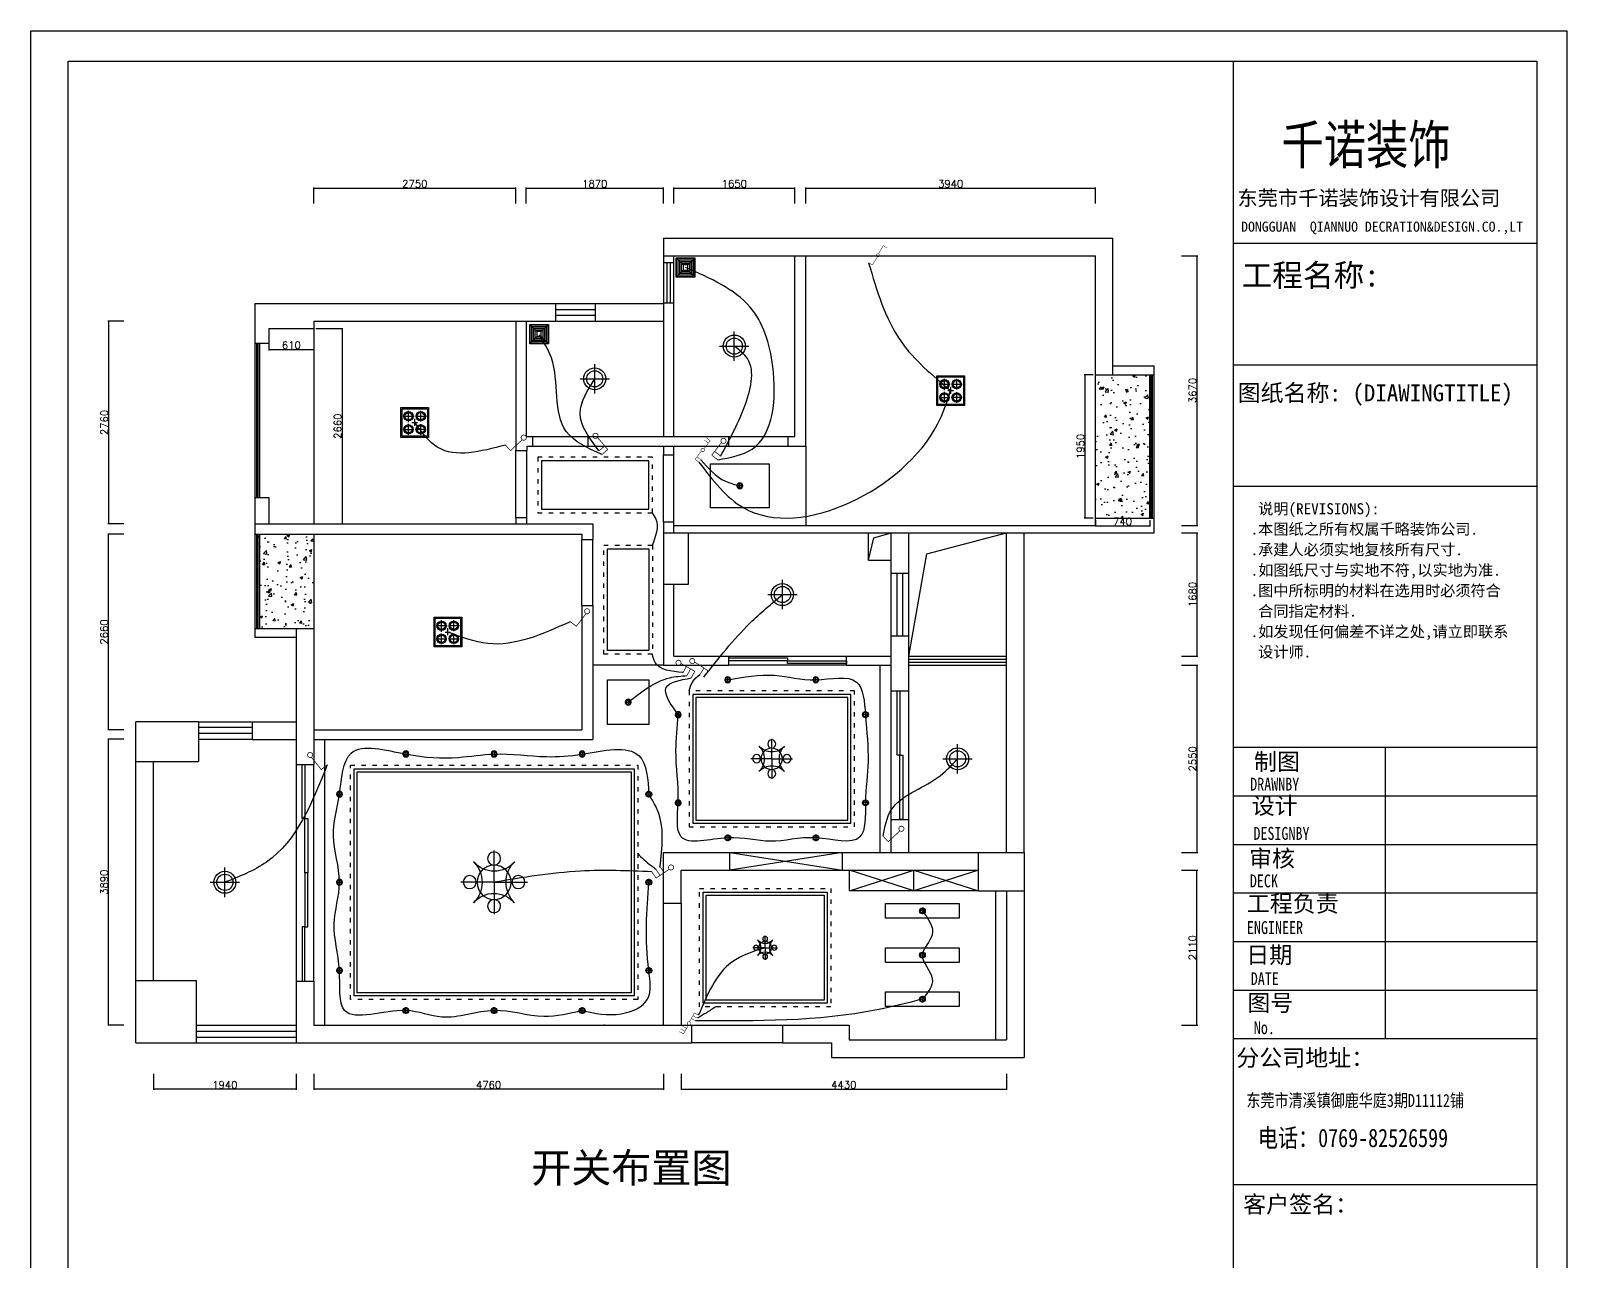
# Model space of a CAD drawing. Header units: millimetres. Extents: x 1149180 to 1411665549, y -85375798 to -28940.
# Drawn here: x 1149181 to 1170098, y -115055 to -98327 of the extents above; entities that cross this region are included whole.
import ezdxf

# ---------------------------------------------------------------- set-up
doc = ezdxf.new("R2010")
doc.units = ezdxf.units.MM
doc.header["$PDMODE"] = 35
doc.linetypes.add('ACAD_ISO03W100', pattern=[30, 12, -18])
for name, color, linetype in [('8', 8, 'Continuous'), ('GSHTK', 7, 'Continuous'), ('TEXT', 3, 'Continuous'), ('图框', 7, 'Continuous'), ('柜子', 3, 'Continuous')]:
    doc.layers.add(name, color=color, linetype=linetype)
doc.styles.get("Standard").update_dxf_attribs({"font": 'txt', "bigfont": 'gbcbig.shx'})
doc.styles.add('仿宋', font='SimSun.ttf')
doc.styles.add('宋体字', font='NSimSun.ttf', dxfattribs={"width": 0.8, "height": 120})
doc.dimstyles.new('ISO-25', dxfattribs={"dimtxt": 100, "dimasz": 2.5, "dimexe": 10, "dimexo": 30, "dimgap": 10, "dimtad": 1, "dimdec": 0, "dimtxsty": 'Standard', "dimblk": 'ARCHTICK', "dimcen": 2.5, "dimclrd": 8, "dimclre": 8, "dimclrt": 3, "dimadec": 0, "dimazin": 0, "dimtfac": 1, "dimtdec": 0, "dimtmove": 0, "dimatfit": 3, "dimldrblk": 'DOT', "dimfxl": 1.25, "dimarcsym": 0})
pattern_1 = [(50, (646631.44, -147059.26), (364.36934, -31.87817), [38.1, -419.1]), (355, (646631.44, -147059.26), (-70.48565, 382.11329), [30.48, -335.28]), (100.451, (646661.8, -147061.92), (293.885, 350.23338), [32.38, -356.18]), (46.1842, (646631.44, -146957.66), (542.1581, -84.08466), [57.15, -628.65]), (96.6356, (646676.6, -146964.67), (474.80847, 494.8511), [48.57, -534.27]), (351.184, (646631.44, -146957.66), (474.8092, 494.85024), [45.72, -502.92]), (21, (646682.24, -146983.06), (303.22976, -204.53104), [38.1, -419.1]), (326, (646682.24, -146983.06), (123.60406, 368.37593), [30.48, -335.28]), (71.4514, (646707.5, -147000.1), (426.83298, 163.84572), [32.38, -356.18]), (37.5, (646631.44, -147059.26), (6.177207, 169.110078), [0, -331.216, 0, -340.36, 0, -336.55]), (7.5, (646631.44, -147059.26), (133.639325, 200.36115), [0, -194.056, 0, -323.596, 0, -128.27]), (327.5, (646518.16, -147059.26), (271.18119, -11.457488), [0, -127, 0, -396.24, 0, -525.78]), (317.5, (646467.36, -147059.26), (296.25836, 50.85298), [0, -165.1, 0, -263.144, 0, -373.38])]

# ---------------------------------------------------------------- blocks, each defined once
blk = doc.blocks.new('_ArchTick')
at = {"color": 0, "linetype": 'ByBlock', "const_width": 0.15}
blk.add_lwpolyline([(-0.5, -0.5), (0.5, 0.5)], dxfattribs=at)
blk = doc.blocks.new('*D508')
at = {"color": 8, "lineweight": -2}
for p, q in [((1153034, -112518), (1153034, -112738)), ((1157794, -112518), (1157794, -112738)), ((1157794, -112728), (1153034, -112728))]:
    blk.add_line(p, q, dxfattribs=at)
at = {"layer": 'Defpoints', "color": 0}
for p in [(1153034, -112488), (1157794, -112488), (1153034, -112728)]:
    blk.add_point(p, dxfattribs=at)
at = {"color": 8, "lineweight": -2, "xscale": 2.5, "yscale": 2.5, "zscale": 2.5, "rotation": 180}
blk.add_blockref('_ArchTick', (1153034, -112728), dxfattribs=at)
at = {"color": 8, "lineweight": -2, "xscale": 2.5, "yscale": 2.5, "zscale": 2.5}
blk.add_blockref('_ArchTick', (1157794, -112728), dxfattribs=at)
at = {"color": 3, "insert": (1155414, -112668), "char_height": 100, "attachment_point": 5}
blk.add_mtext('4760', dxfattribs=at)
blk = doc.blocks.new('_Dot')
at = {"color": 0, "linetype": 'ByBlock', "lineweight": -2}
blk.add_line((-0.5, 0), (-1, 0), dxfattribs=at)
at = {"color": 0, "linetype": 'ByBlock', "const_width": 0.5}
blk.add_lwpolyline([(-0.25, 0, 1), (0.25, 0, 1)], format="xyb", close=True, dxfattribs=at)
blk = doc.blocks.new('*D509')
at = {"color": 8, "lineweight": -2}
for p, q in [((1158034, -112518), (1158034, -112738)), ((1162464, -112518), (1162464, -112738)), ((1158034, -112728), (1162464, -112728))]:
    blk.add_line(p, q, dxfattribs=at)
at = {"layer": 'Defpoints', "color": 0}
for p in [(1158034, -112488), (1162464, -112488), (1162464, -112728)]:
    blk.add_point(p, dxfattribs=at)
at = {"color": 8, "lineweight": -2, "xscale": 2.5, "yscale": 2.5, "zscale": 2.5, "rotation": 180}
blk.add_blockref('_ArchTick', (1158034, -112728), dxfattribs=at)
at = {"color": 8, "lineweight": -2, "xscale": 2.5, "yscale": 2.5, "zscale": 2.5}
blk.add_blockref('_ArchTick', (1162464, -112728), dxfattribs=at)
at = {"color": 3, "insert": (1160249, -112668), "char_height": 100, "attachment_point": 5}
blk.add_mtext('4430', dxfattribs=at)
blk = doc.blocks.new('*D510')
at = {"color": 8, "lineweight": -2}
for p, q in [((1150854, -112518), (1150854, -112738)), ((1152794, -112518), (1152794, -112738)), ((1152794, -112728), (1150854, -112728))]:
    blk.add_line(p, q, dxfattribs=at)
at = {"layer": 'Defpoints', "color": 0}
for p in [(1150854, -112488), (1152794, -112488), (1150854, -112728)]:
    blk.add_point(p, dxfattribs=at)
at = {"color": 8, "lineweight": -2, "xscale": 2.5, "yscale": 2.5, "zscale": 2.5, "rotation": 180}
blk.add_blockref('_ArchTick', (1150854, -112728), dxfattribs=at)
at = {"color": 8, "lineweight": -2, "xscale": 2.5, "yscale": 2.5, "zscale": 2.5}
blk.add_blockref('_ArchTick', (1152794, -112728), dxfattribs=at)
at = {"color": 3, "insert": (1151824, -112668), "char_height": 100, "attachment_point": 5}
blk.add_mtext('1940', dxfattribs=at)
blk = doc.blocks.new('*D511')
at = {"color": 8, "lineweight": -2}
for p, q in [((1150450, -107967), (1150230, -107967)), ((1150240, -111857), (1150240, -107967)), ((1150450, -111857), (1150230, -111857))]:
    blk.add_line(p, q, dxfattribs=at)
at = {"layer": 'Defpoints', "color": 0}
for p in [(1150240, -107967), (1150480, -107967), (1150480, -111857)]:
    blk.add_point(p, dxfattribs=at)
at = {"color": 8, "lineweight": -2, "xscale": 2.5, "yscale": 2.5, "zscale": 2.5}
for p, rotation in [((1150240, -107967), 90), ((1150240, -111857), 270)]:
    blk.add_blockref('_ArchTick', p, dxfattribs=dict(at, rotation=rotation))
at = {"color": 3, "insert": (1150180, -109912), "char_height": 100, "attachment_point": 5, "rotation": 90}
blk.add_mtext('3890', dxfattribs=at)
blk = doc.blocks.new('*D512')
at = {"color": 8, "lineweight": -2}
for p, q in [((1150450, -105177), (1150230, -105177)), ((1150240, -107837), (1150240, -105177)), ((1150450, -107837), (1150230, -107837))]:
    blk.add_line(p, q, dxfattribs=at)
at = {"layer": 'Defpoints', "color": 0}
for p in [(1150240, -105177), (1150480, -105177), (1150480, -107837)]:
    blk.add_point(p, dxfattribs=at)
at = {"color": 8, "lineweight": -2, "xscale": 2.5, "yscale": 2.5, "zscale": 2.5}
for p, rotation in [((1150240, -105177), 90), ((1150240, -107837), 270)]:
    blk.add_blockref('_ArchTick', p, dxfattribs=dict(at, rotation=rotation))
at = {"color": 3, "insert": (1150180, -106507), "char_height": 100, "attachment_point": 5, "rotation": 90}
blk.add_mtext('2660', dxfattribs=at)
blk = doc.blocks.new('*D513')
at = {"color": 8, "lineweight": -2}
for p, q in [((1150450, -102277), (1150232, -102277)), ((1150242, -105037), (1150242, -102277)), ((1150450, -105037), (1150232, -105037))]:
    blk.add_line(p, q, dxfattribs=at)
at = {"layer": 'Defpoints', "color": 0}
for p in [(1150242, -102277), (1150480, -102277), (1150480, -105037)]:
    blk.add_point(p, dxfattribs=at)
at = {"color": 8, "lineweight": -2, "xscale": 2.5, "yscale": 2.5, "zscale": 2.5}
for p, rotation in [((1150242, -102277), 90), ((1150242, -105037), 270)]:
    blk.add_blockref('_ArchTick', p, dxfattribs=dict(at, rotation=rotation))
at = {"color": 3, "insert": (1150182, -103657), "char_height": 100, "attachment_point": 5, "rotation": 90}
blk.add_mtext('2760', dxfattribs=at)
blk = doc.blocks.new('*D514')
at = {"color": 8, "lineweight": -2}
for p, q in [((1153034, -100679), (1153034, -100459)), ((1153034, -100469), (1155784, -100469)), ((1155784, -100679), (1155784, -100459))]:
    blk.add_line(p, q, dxfattribs=at)
at = {"layer": 'Defpoints', "color": 0}
for p in [(1155784, -100469), (1153034, -100709), (1155784, -100709)]:
    blk.add_point(p, dxfattribs=at)
at = {"color": 8, "lineweight": -2, "xscale": 2.5, "yscale": 2.5, "zscale": 2.5, "rotation": 180}
blk.add_blockref('_ArchTick', (1153034, -100469), dxfattribs=at)
at = {"color": 8, "lineweight": -2, "xscale": 2.5, "yscale": 2.5, "zscale": 2.5}
blk.add_blockref('_ArchTick', (1155784, -100469), dxfattribs=at)
at = {"color": 3, "insert": (1154409, -100409), "char_height": 100, "attachment_point": 5}
blk.add_mtext('2750', dxfattribs=at)
blk = doc.blocks.new('*D515')
at = {"color": 8, "lineweight": -2}
for p, q in [((1155924, -100679), (1155924, -100459)), ((1155924, -100469), (1157794, -100469)), ((1157794, -100679), (1157794, -100459))]:
    blk.add_line(p, q, dxfattribs=at)
at = {"layer": 'Defpoints', "color": 0}
for p in [(1157794, -100469), (1155924, -100709), (1157794, -100709)]:
    blk.add_point(p, dxfattribs=at)
at = {"color": 8, "lineweight": -2, "xscale": 2.5, "yscale": 2.5, "zscale": 2.5, "rotation": 180}
blk.add_blockref('_ArchTick', (1155924, -100469), dxfattribs=at)
at = {"color": 8, "lineweight": -2, "xscale": 2.5, "yscale": 2.5, "zscale": 2.5}
blk.add_blockref('_ArchTick', (1157794, -100469), dxfattribs=at)
at = {"color": 3, "insert": (1156859, -100409), "char_height": 100, "attachment_point": 5}
blk.add_mtext('1870', dxfattribs=at)
blk = doc.blocks.new('*D516')
at = {"color": 8, "lineweight": -2}
for p, q in [((1157934, -100679), (1157934, -100459)), ((1157934, -100469), (1159584, -100469)), ((1159584, -100679), (1159584, -100459))]:
    blk.add_line(p, q, dxfattribs=at)
at = {"layer": 'Defpoints', "color": 0}
for p in [(1159584, -100469), (1157934, -100709), (1159584, -100709)]:
    blk.add_point(p, dxfattribs=at)
at = {"color": 8, "lineweight": -2, "xscale": 2.5, "yscale": 2.5, "zscale": 2.5, "rotation": 180}
blk.add_blockref('_ArchTick', (1157934, -100469), dxfattribs=at)
at = {"color": 8, "lineweight": -2, "xscale": 2.5, "yscale": 2.5, "zscale": 2.5}
blk.add_blockref('_ArchTick', (1159584, -100469), dxfattribs=at)
at = {"color": 3, "insert": (1158759, -100409), "char_height": 100, "attachment_point": 5}
blk.add_mtext('1650', dxfattribs=at)
blk = doc.blocks.new('*D517')
at = {"color": 8, "lineweight": -2}
for p, q in [((1159734, -100679), (1159734, -100459)), ((1159734, -100469), (1163674, -100469)), ((1163674, -100679), (1163674, -100459))]:
    blk.add_line(p, q, dxfattribs=at)
at = {"layer": 'Defpoints', "color": 0}
for p in [(1163674, -100469), (1159734, -100709), (1163674, -100709)]:
    blk.add_point(p, dxfattribs=at)
at = {"color": 8, "lineweight": -2, "xscale": 2.5, "yscale": 2.5, "zscale": 2.5, "rotation": 180}
blk.add_blockref('_ArchTick', (1159734, -100469), dxfattribs=at)
at = {"color": 8, "lineweight": -2, "xscale": 2.5, "yscale": 2.5, "zscale": 2.5}
blk.add_blockref('_ArchTick', (1163674, -100469), dxfattribs=at)
at = {"color": 3, "insert": (1161704, -100409), "char_height": 100, "attachment_point": 5}
blk.add_mtext('3940', dxfattribs=at)
blk = doc.blocks.new('*D518')
at = {"color": 8, "lineweight": -2}
for p, q in [((1164847, -101387), (1165067, -101387)), ((1165057, -101387), (1165057, -105057)), ((1164847, -105057), (1165067, -105057))]:
    blk.add_line(p, q, dxfattribs=at)
at = {"layer": 'Defpoints', "color": 0}
for p in [(1164817, -101387), (1164817, -105057), (1165057, -105057)]:
    blk.add_point(p, dxfattribs=at)
at = {"color": 8, "lineweight": -2, "xscale": 2.5, "yscale": 2.5, "zscale": 2.5}
for p, rotation in [((1165057, -101387), 90), ((1165057, -105057), 270)]:
    blk.add_blockref('_ArchTick', p, dxfattribs=dict(at, rotation=rotation))
at = {"color": 3, "insert": (1164997, -103222), "char_height": 100, "attachment_point": 5, "rotation": 90}
blk.add_mtext('3670', dxfattribs=at)
blk = doc.blocks.new('*D519')
at = {"color": 8, "lineweight": -2}
for p, q in [((1164847, -105157), (1165067, -105157)), ((1165057, -105157), (1165057, -106837)), ((1164847, -106837), (1165067, -106837))]:
    blk.add_line(p, q, dxfattribs=at)
at = {"layer": 'Defpoints', "color": 0}
for p in [(1164817, -105157), (1164817, -106837), (1165057, -106837)]:
    blk.add_point(p, dxfattribs=at)
at = {"color": 8, "lineweight": -2, "xscale": 2.5, "yscale": 2.5, "zscale": 2.5}
for p, rotation in [((1165057, -105157), 90), ((1165057, -106837), 270)]:
    blk.add_blockref('_ArchTick', p, dxfattribs=dict(at, rotation=rotation))
at = {"color": 3, "insert": (1164997, -105997), "char_height": 100, "attachment_point": 5, "rotation": 90}
blk.add_mtext('1680', dxfattribs=at)
blk = doc.blocks.new('*D520')
at = {"color": 8, "lineweight": -2}
for p, q in [((1164847, -106957), (1165067, -106957)), ((1165057, -106957), (1165057, -109507)), ((1164847, -109507), (1165067, -109507))]:
    blk.add_line(p, q, dxfattribs=at)
at = {"layer": 'Defpoints', "color": 0}
for p in [(1164817, -106957), (1164817, -109507), (1165057, -109507)]:
    blk.add_point(p, dxfattribs=at)
at = {"color": 8, "lineweight": -2, "xscale": 2.5, "yscale": 2.5, "zscale": 2.5}
for p, rotation in [((1165057, -106957), 90), ((1165057, -109507), 270)]:
    blk.add_blockref('_ArchTick', p, dxfattribs=dict(at, rotation=rotation))
at = {"color": 3, "insert": (1164997, -108232), "char_height": 100, "attachment_point": 5, "rotation": 90}
blk.add_mtext('2550', dxfattribs=at)
blk = doc.blocks.new('*D521')
at = {"color": 8, "lineweight": -2}
for p, q in [((1164847, -109747), (1165067, -109747)), ((1165057, -111857), (1165057, -109747)), ((1164847, -111857), (1165067, -111857))]:
    blk.add_line(p, q, dxfattribs=at)
at = {"layer": 'Defpoints', "color": 0}
for p in [(1164817, -109747), (1165057, -109747), (1164817, -111857)]:
    blk.add_point(p, dxfattribs=at)
at = {"color": 8, "lineweight": -2, "xscale": 2.5, "yscale": 2.5, "zscale": 2.5}
for p, rotation in [((1165057, -109747), 90), ((1165057, -111857), 270)]:
    blk.add_blockref('_ArchTick', p, dxfattribs=dict(at, rotation=rotation))
at = {"color": 3, "insert": (1164997, -110802), "char_height": 100, "attachment_point": 5, "rotation": 90}
blk.add_mtext('2110', dxfattribs=at)
blk = doc.blocks.new('A$C66CA04A6')
at = {"color": 2}
for q in [(283, 542), (0, 271), (283, 0), (566, 271)]:
    blk.add_line((283, 271), q, dxfattribs=at)
for centre, radius in [((283, 473), 55.3), ((283, 271), 145), ((76, 273), 55.3), ((490, 273), 55.3), ((283, 69), 55.3)]:
    blk.add_circle(centre, radius, dxfattribs=at)
for centre, radius, start, end in [((282, 596), 231, 220.8918, 319.1157), ((-64, 272), 245, 314.7319, 45.0166), ((630, 271), 245, 134.8576, 225.1424), ((284, -54), 231, 41.1094, 139.3333)]:
    blk.add_arc(centre, radius, start, end, dxfattribs=at)
blk = doc.blocks.new('rgrgrgy')
at = {"color": 1}
for p, q in [((132754, -21808), (132664, -21808)), ((132709, -21763), (132709, -21853))]:
    blk.add_line(p, q, dxfattribs=at)
for radius in [40, 30]:
    blk.add_circle((132709, -21808), radius, dxfattribs=at)
blk = doc.blocks.new('A$C45961982')
at = {"color": 8, "linetype": 'ByBlock'}
for p, q in [((140, 226), (26, 226)), ((83, 283), (83, 172)), ((265, 228), (155, 228)), ((211, 283), (211, 170)), ((136, 88), (24, 88)), ((82, 146), (82, 32)), ((264, 88), (152, 88)), ((212, 153), (212, 33))]:
    blk.add_line(p, q, dxfattribs=at)
at = {"color": 6, "linetype": 'ByBlock'}
for p, q in [((146, 189), (146, 117)), ((175, 156), (116, 156))]:
    blk.add_line(p, q, dxfattribs=at)
at = {"color": 5, "linetype": 'ByBlock'}
blk.add_lwpolyline([(0, 311), (290, 311), (290, 0), (0, 0)], close=True, dxfattribs=at)
at = {"color": 8, "linetype": 'ByBlock'}
blk.add_lwpolyline([(11, 300), (279, 300), (279, 11), (11, 11)], close=True, dxfattribs=at)
at = {"color": 6, "linetype": 'ByBlock'}
for centre in [(83, 227), (211, 227), (83, 90), (211, 90)]:
    blk.add_circle(centre, 48.9, dxfattribs=at)
at = {"color": 8, "linetype": 'ByBlock'}
for centre in [(83, 227), (211, 227), (83, 90), (211, 90)]:
    blk.add_circle(centre, 37.9, dxfattribs=at)
blk = doc.blocks.new('drytdhdhd')
at = {"color": 4}
for p, q in [((-119680, -71723), (-119680, -72123)), ((-119480, -71923), (-119880, -71923))]:
    blk.add_line(p, q, dxfattribs=at)
for radius in [150, 110]:
    blk.add_circle((-119680, -71923), radius, dxfattribs=at)
blk = doc.blocks.new('A$C22545123')
at = {"color": 8, "linetype": 'ByBlock'}
for p, q in [((96, 96), (0, 0)), ((158, 96), (254, 0))]:
    blk.add_line(p, q, dxfattribs=at)
at = {"color": 5, "linetype": 'ByBlock'}
blk.add_lwpolyline([(0, 264), (254, 264), (254, 0), (0, 0)], close=True, dxfattribs=at)
at = {"color": 8, "linetype": 'ByBlock'}
for points in [[(6, 258), (248, 258), (248, 6), (6, 6)], [(28, 235), (225, 235), (225, 28), (28, 28)], [(51, 213), (203, 213), (203, 51), (51, 51)], [(73, 190), (180, 190), (180, 73), (73, 73)]]:
    blk.add_lwpolyline(points, close=True, dxfattribs=at)
at = {"layer": '8'}
for p, q in [((96, 167), (6, 258)), ((51, 213), (203, 213)), ((157, 167), (248, 258))]:
    blk.add_line(p, q, dxfattribs=at)
blk.add_lwpolyline([(96, 96), (157, 96), (157, 167), (96, 167)], close=True, dxfattribs=at)
blk = doc.blocks.new('*D522')
at = {"layer": 'Defpoints', "color": 0}
for p in [(1163674, -103007), (1163532, -104957), (1163674, -104957)]:
    blk.add_point(p, dxfattribs=at)
at = {"layer": 'GSHTK', "color": 8, "lineweight": -2}
for p, q in [((1163644, -103007), (1163522, -103007)), ((1163532, -103007), (1163532, -104957)), ((1163644, -104957), (1163522, -104957))]:
    blk.add_line(p, q, dxfattribs=at)
at = {"layer": 'GSHTK', "color": 8, "lineweight": -2, "xscale": 2.5, "yscale": 2.5, "zscale": 2.5}
for p, rotation in [((1163532, -103007), 90), ((1163532, -104957), 270)]:
    blk.add_blockref('_ArchTick', p, dxfattribs=dict(at, rotation=rotation))
at = {"layer": 'GSHTK', "color": 3, "insert": (1163472, -103982), "char_height": 100, "attachment_point": 5, "rotation": 90}
blk.add_mtext('1950', dxfattribs=at)
blk = doc.blocks.new('*D523')
at = {"layer": 'Defpoints', "color": 0}
for p in [(1163674, -104957), (1164414, -104957), (1164414, -105063)]:
    blk.add_point(p, dxfattribs=at)
at = {"layer": 'GSHTK', "color": 8, "lineweight": -2}
for p, q in [((1163674, -104987), (1163674, -105073)), ((1164414, -104987), (1164414, -105073)), ((1163674, -105063), (1164414, -105063))]:
    blk.add_line(p, q, dxfattribs=at)
at = {"layer": 'GSHTK', "color": 8, "lineweight": -2, "xscale": 2.5, "yscale": 2.5, "zscale": 2.5, "rotation": 180}
blk.add_blockref('_ArchTick', (1163674, -105063), dxfattribs=at)
at = {"layer": 'GSHTK', "color": 8, "lineweight": -2, "xscale": 2.5, "yscale": 2.5, "zscale": 2.5}
blk.add_blockref('_ArchTick', (1164414, -105063), dxfattribs=at)
at = {"layer": 'GSHTK', "color": 3, "insert": (1164044, -105003), "char_height": 100, "attachment_point": 5}
blk.add_mtext('740', dxfattribs=at)
blk = doc.blocks.new('*D524')
at = {"layer": 'Defpoints', "color": 0}
for p in [(1153034, -102377), (1153034, -105037), (1153419, -105037)]:
    blk.add_point(p, dxfattribs=at)
at = {"layer": 'GSHTK', "color": 8, "lineweight": -2}
for p, q in [((1153064, -102377), (1153429, -102377)), ((1153419, -102377), (1153419, -105037)), ((1153064, -105037), (1153429, -105037))]:
    blk.add_line(p, q, dxfattribs=at)
at = {"layer": 'GSHTK', "color": 8, "lineweight": -2, "xscale": 2.5, "yscale": 2.5, "zscale": 2.5}
for p, rotation in [((1153419, -102377), 90), ((1153419, -105037), 270)]:
    blk.add_blockref('_ArchTick', p, dxfattribs=dict(at, rotation=rotation))
at = {"layer": 'GSHTK', "color": 3, "insert": (1153359, -103707), "char_height": 100, "attachment_point": 5, "rotation": 90}
blk.add_mtext('2660', dxfattribs=at)
blk = doc.blocks.new('*D525')
at = {"layer": 'Defpoints', "color": 0}
for p in [(1152424, -102377), (1153034, -102377), (1153034, -102665)]:
    blk.add_point(p, dxfattribs=at)
at = {"layer": 'GSHTK', "color": 8, "lineweight": -2}
for p, q in [((1152424, -102407), (1152424, -102675)), ((1153034, -102407), (1153034, -102675)), ((1152424, -102665), (1153034, -102665))]:
    blk.add_line(p, q, dxfattribs=at)
at = {"layer": 'GSHTK', "color": 8, "lineweight": -2, "xscale": 2.5, "yscale": 2.5, "zscale": 2.5, "rotation": 180}
blk.add_blockref('_ArchTick', (1152424, -102665), dxfattribs=at)
at = {"layer": 'GSHTK', "color": 8, "lineweight": -2, "xscale": 2.5, "yscale": 2.5, "zscale": 2.5}
blk.add_blockref('_ArchTick', (1153034, -102665), dxfattribs=at)
at = {"layer": 'GSHTK', "color": 3, "insert": (1152729, -102605), "char_height": 100, "attachment_point": 5}
blk.add_mtext('610', dxfattribs=at)
blk = doc.blocks.new('46354')
at = {"layer": '柜子', "color": 2, "const_width": 6.4}
for points in [[(167427, -24949), (167495, -24827)], [(167474, -24864), (167532, -24897)], [(167495, -24827), (167552, -24860)], [(167346, -25113), (167288, -25081)], [(167367, -25076), (167309, -25044)], [(167388, -25039), (167330, -25007)], [(167414, -24992), (167346, -25113)], [(167453, -24902), (167511, -24934)]]:
    blk.add_lwpolyline(points, dxfattribs=at)
for points in [[(167398, -24970, 1), (167443, -24970, 1)], [(167443, -24970, 1), (167398, -24970, 1)]]:
    blk.add_lwpolyline(points, format="xyb", close=True, dxfattribs=at)
blk = doc.blocks.new('254')
at = {"layer": '柜子', "color": 2, "const_width": 10}
blk.add_lwpolyline([(167506, -23448, 1), (167576, -23448, 1)], format="xyb", close=True, dxfattribs=at)
for points in [[(167551, -23415), (167657, -23225)], [(167592, -23341), (167683, -23391)], [(167625, -23283), (167715, -23333)], [(167657, -23225), (167747, -23275)]]:
    blk.add_lwpolyline(points, dxfattribs=at)
blk = doc.blocks.new('4545')
at = {"layer": '柜子', "color": 2, "const_width": 10}
for points in [[(167566, -23029), (167672, -22840)], [(167641, -22896), (167731, -22946)], [(167672, -22840), (167762, -22890)]]:
    blk.add_lwpolyline(points, dxfattribs=at)
blk.add_lwpolyline([(167521, -23063, 1), (167591, -23063, 1)], format="xyb", close=True, dxfattribs=at)
blk = doc.blocks.new('231.532')
at = {"layer": '柜子', "color": 2, "const_width": 6.48}
for points in [[(167453, -24540), (167521, -24417)], [(167501, -24454), (167560, -24486)], [(167521, -24417), (167580, -24450)], [(167371, -24707), (167313, -24674)], [(167391, -24670), (167333, -24638)], [(167440, -24584), (167371, -24707)]]:
    blk.add_lwpolyline(points, dxfattribs=at)
for points in [[(167469, -24562, 1), (167423, -24562, 1)], [(167423, -24562, 1), (167469, -24562, 1)]]:
    blk.add_lwpolyline(points, format="xyb", close=True, dxfattribs=at)
blk = doc.blocks.new('125415')
at = {"layer": '柜子', "color": 2, "const_width": 6}
for points in [[(167502, -24114), (167565, -24001)], [(167565, -24001), (167620, -24031)], [(167426, -24269), (167372, -24238)], [(167490, -24155), (167426, -24269)]]:
    blk.add_lwpolyline(points, dxfattribs=at)
for points in [[(167517, -24135, 1), (167475, -24135, 1)], [(167475, -24135, 1), (167517, -24135, 1)]]:
    blk.add_lwpolyline(points, format="xyb", close=True, dxfattribs=at)
blk = doc.blocks.new('151')
at = {"layer": '柜子', "color": 2, "const_width": 10}
for points in [[(167566, -22608), (167672, -22418)], [(167672, -22418), (167762, -22468)]]:
    blk.add_lwpolyline(points, dxfattribs=at)
blk.add_lwpolyline([(167521, -22641, 1), (167591, -22641, 1)], format="xyb", close=True, dxfattribs=at)
blk = doc.blocks.new('324SDASD32')
at = {"color": 8}
blk.add_line((1149692, -28527), (1149692, -12006), dxfattribs=at)
at = {"layer": '图框', "color": 3}
for p, q in [((1149183, -28940), (1149184, -11593)), ((1149184, -11593), (1170099, -11593)), ((1170099, -28940), (1170099, -11593)), ((1149183, -28940), (1170099, -28940))]:
    blk.add_line(p, q, dxfattribs=at)
at = {"layer": '图框', "color": 8}
for p, q in [((1149692, -12006), (1169686, -12006)), ((1165556, -28527), (1165556, -12006)), ((1169686, -12006), (1169686, -28527)), ((1165556, -14484), (1169686, -14484)), ((1165556, -16136), (1169686, -16136)), ((1165556, -17788), (1169686, -17788)), ((1165556, -21340), (1169686, -21340)), ((1167621, -21340), (1167621, -25305)), ((1165556, -22001), (1169686, -22001)), ((1165556, -22662), (1169686, -22662)), ((1165556, -23323), (1169686, -23323)), ((1165556, -23983), (1169686, -23983)), ((1165556, -24644), (1169686, -24644)), ((1165556, -25305), (1169686, -25305)), ((1165556, -27288), (1169686, -27288)), ((1169686, -28527), (1149692, -28527))]:
    blk.add_line(p, q, dxfattribs=at)
at = {"layer": '图框', "color": 1, "style": '宋体字', "width": 0.8}
for s, height, p in [('千诺装饰', 528, (1166208, -13406)), ('DRAWNBY', 175.3, (1165783, -21931)), ('DESIGNBY', 175.3, (1165827, -22601)), ('DECK', 175.3, (1165779, -23247)), ('ENGINEER', 175.3, (1165739, -23882)), ('DATE', 175.3, (1165791, -24577)), ('No.', 175.3, (1165833, -25244)), ('东莞市清溪镇御鹿华庭3期D11112铺', 175.26, (1165731, -26234)), ('电话：0769-82526599', 250.14, (1165889, -26781))]:
    blk.add_text(s, height=height, dxfattribs=at).set_placement(p)
at = {"layer": '图框', "color": 1, "style": '仿宋'}
for s, height, p in [('东莞市千诺装饰设计有限公司', 201.78, (1165610, -13970)), ('DONGGUAN  QIANNUO DECRATION&DESIGN.CO.,LT', 137.58, (1165660, -14327)), ('工程名称:', 305.7, (1165667, -15072)), ('图纸名称: (DIAWINGTITLE)', 229.29, (1165612, -16634)), ('     说明(REVISIONS):', 151.33, (1165377, -18172)), ('    .本图纸之所有权属千略装饰公司.', 151.33, (1165377, -18448)), ('    .承建人必须实地复核所有尺寸.', 151.33, (1165377, -18728)), ('    .如图纸尺寸与实地不符,以实地为准.', 151.33, (1165377, -19007)), ('    .图中所标明的材料在选用时必须符合', 151.33, (1165377, -19286)), ('     合同指定材料.', 151.33, (1165377, -19564)), ('    .如发现任何偏差不详之处,请立即联系', 151.33, (1165377, -19843)), ('     设计师.', 151.3, (1165377, -20120)), ('制图', 229.3, (1165835, -21652)), ('设计', 229.3, (1165804, -22250)), ('审核', 229.3, (1165767, -22968)), ('工程负责', 229.3, (1165738, -23582)), ('日期', 229.3, (1165730, -24280)), ('图号', 229.3, (1165744, -24933)), ('分公司地址：', 229.3, (1165594, -25680)), ('客户签名：', 229.3, (1165688, -27674))]:
    blk.add_text(s, height=height, dxfattribs=at).set_placement(p)

msp = doc.modelspace()

# ---------------------------------------------------------------- hatches: boundary and pattern name
h = msp.add_hatch()
h.set_pattern_fill('AR-CONC', color=8, scale=2, style=0)
h.set_pattern_definition(pattern_1)
h.paths.add_polyline_path([(1164413.6, -103007.5), (1163673.6, -103007.5), (1163673.6, -104957.5), (1164413.6, -104957.5)])
h = msp.add_hatch()
h.set_pattern_fill('AR-CONC', color=8, scale=2, style=0)
h.set_pattern_definition(pattern_1)
h.paths.add_polyline_path([(1153033.6, -105177.5), (1152293.6, -105177.5), (1152293.6, -106457.5), (1153033.6, -106457.5)])

# ---------------------------------------------------------------- linework, layer by layer
at = {"color": 8}
for p, q in [((1157793.6, -101147.5), (1157793.6, -103847.5)), ((1157793.6, -101147.5), (1163913.6, -101147.5)), ((1163913.6, -103007.5), (1163913.6, -101147.5)), ((1157793.6, -101387.5), (1163673.6, -101387.5)), ((1157933.6, -103847.5), (1157933.6, -101387.5)), ((1159583.6, -103847.5), (1159583.6, -101387.5)), ((1159733.6, -103977.5), (1159733.6, -101387.5)), ((1163673.6, -105057.5), (1163673.6, -101387.5)), ((1157793.6, -101477.5), (1157933.6, -101477.5)), ((1152233.6, -102037.5), (1152233.6, -106577.5)), ((1152233.6, -102037.5), (1157793.6, -102037.5)), ((1156323.6, -102037.5), (1156323.6, -102277.5)), ((1156863.6, -102037.5), (1156863.6, -102277.5)), ((1157793.6, -102027.5), (1157933.6, -102027.5)), ((1153033.6, -102277.5), (1153033.6, -102377.5)), ((1153033.6, -102277.5), (1157793.6, -102277.5)), ((1155783.6, -102277.5), (1155783.6, -103977.5)), ((1155923.6, -102277.5), (1155923.6, -103847.5)), ((1152423.6, -102377.5), (1152423.6, -102577.5)), ((1152423.6, -102377.5), (1153033.6, -102377.5)), ((1153033.6, -102377.5), (1153033.6, -105037.5)), ((1152233.6, -102577.5), (1152423.6, -102577.5)), ((1152293.6, -102577.5), (1152293.6, -104677.5)), ((1163913.6, -102887.5), (1164473.6, -102887.5)), ((1164473.6, -105157.5), (1164473.6, -102887.5)), ((1163673.6, -103007.5), (1164473.6, -103007.5)), ((1164413.6, -104957.5), (1164413.6, -103007.5)), ((1155923.6, -103847.5), (1157793.6, -103847.5)), ((1156013.6, -103847.5), (1156013.6, -103977.5)), ((1156763.6, -103847.5), (1156763.6, -103977.5)), ((1157793.6, -103847.5), (1158683.6, -103847.5)), ((1158683.6, -103977.5), (1158683.6, -103847.5)), ((1158683.6, -103847.5), (1159493.6, -103847.5)), ((1159493.6, -103847.5), (1159583.6, -103847.5)), ((1159493.6, -103977.5), (1159493.6, -103847.5)), ((1155783.6, -103977.5), (1155783.6, -104037.5)), ((1155783.6, -104037.5), (1155933.6, -104037.5)), ((1155783.6, -104947.5), (1155783.6, -104037.5)), ((1155933.6, -103977.5), (1155933.6, -104037.5)), ((1155933.6, -103977.5), (1157793.6, -103977.5)), ((1155933.6, -104947.5), (1155933.6, -104037.5)), ((1157793.6, -103977.5), (1157793.6, -104097.5)), ((1157793.6, -103977.5), (1158683.6, -103977.5)), ((1157793.6, -104097.5), (1157933.6, -104097.5)), ((1157793.6, -105007.5), (1157793.6, -104097.5)), ((1157933.6, -104097.5), (1157933.6, -103977.5)), ((1157933.6, -105007.5), (1157933.6, -104097.5)), ((1158683.6, -103977.5), (1159493.6, -103977.5)), ((1159493.6, -103977.5), (1159733.6, -103977.5)), ((1159733.6, -103977.5), (1159733.6, -105057.5)), ((1152233.6, -104677.5), (1152423.6, -104677.5)), ((1152423.6, -104677.5), (1152423.6, -105037.5)), ((1155783.6, -104947.5), (1155783.6, -105037.5)), ((1155783.6, -104947.5), (1155933.6, -104947.5)), ((1155933.6, -105037.5), (1155933.6, -104947.5)), ((1163673.6, -104957.5), (1164473.6, -104957.5)), ((1152233.6, -105037.5), (1156833.6, -105037.5)), ((1152233.6, -105177.5), (1156683.6, -105177.5)), ((1152293.6, -105177.5), (1152293.6, -106457.5)), ((1153033.6, -105177.5), (1153033.6, -108307.5)), ((1156683.6, -105177.5), (1156683.6, -105247.5)), ((1156833.6, -105037.5), (1156833.6, -105247.5)), ((1157793.6, -105007.5), (1157793.6, -106957.5)), ((1157793.6, -105007.5), (1157933.6, -105007.5)), ((1157793.6, -105157.5), (1164473.6, -105157.5)), ((1157933.6, -105157.5), (1157933.6, -105007.5)), ((1157933.6, -105057.5), (1163673.6, -105057.5)), ((1158133.6, -105857.5), (1158133.6, -105157.5)), ((1160583.6, -105527.5), (1160583.6, -105157.5)), ((1160656.8, -105224), (1160893.6, -105157.5)), ((1160893.6, -107307.5), (1160893.6, -105157.5)), ((1161133.6, -107307.5), (1161133.6, -105157.5)), ((1161378.4, -105443), (1162463.6, -105157.5)), ((1162463.6, -109507.5), (1162463.6, -105157.5)), ((1162703.6, -109507.5), (1162703.6, -105157.5)), ((1156683.6, -105247.5), (1156833.6, -105247.5)), ((1156683.6, -106147.5), (1156683.6, -105247.5)), ((1156833.6, -106147.5), (1156833.6, -105247.5)), ((1160583.6, -105527.5), (1160656.8, -105224)), ((1160583.6, -105527.5), (1160893.6, -105527.5)), ((1161133.6, -106837.5), (1161378.4, -105443)), ((1160893.6, -105707.5), (1161133.6, -105707.5)), ((1157793.6, -105857.5), (1158133.6, -105857.5)), ((1157933.6, -106837.5), (1157933.6, -105857.5)), ((1156683.6, -106147.5), (1156683.6, -107837.5)), ((1156683.6, -106147.5), (1156833.6, -106147.5)), ((1156833.6, -106147.5), (1156833.6, -107967.5)), ((1152233.6, -106457.5), (1153033.6, -106457.5)), ((1152793.6, -106457.5), (1152793.6, -108307.5)), ((1152233.6, -106577.5), (1152793.6, -106577.5)), ((1160893.6, -106557.5), (1161133.6, -106557.5)), ((1157933.6, -106837.5), (1158683.6, -106837.5)), ((1158683.6, -106957.5), (1158683.6, -106837.5)), ((1158683.6, -106837.5), (1160283.6, -106837.5)), ((1160283.6, -106837.5), (1160893.6, -106837.5)), ((1160283.6, -106957.5), (1160283.6, -106837.5)), ((1161133.6, -106837.5), (1162463.6, -106837.5)), ((1157793.6, -106957.5), (1156833.6, -106957.5)), ((1157793.6, -106957.5), (1158683.6, -106957.5)), ((1160283.6, -106957.5), (1158683.6, -106957.5)), ((1160283.6, -106957.5), (1160893.6, -106957.5)), ((1160743.6, -109507.5), (1160743.6, -106957.5)), ((1161133.6, -106957.5), (1162463.6, -106957.5)), ((1160893.6, -107307.5), (1161133.6, -107307.5)), ((1160893.6, -109057.5), (1160893.6, -107307.5)), ((1161133.6, -109057.5), (1161133.6, -107307.5)), ((1151463.6, -107727.5), (1150613.6, -107727.5)), ((1150613.6, -112097.5), (1150613.6, -107727.5)), ((1151463.6, -107727.5), (1151463.6, -108267.5)), ((1151463.6, -107727.5), (1152193.6, -107727.5)), ((1152193.6, -107727.5), (1152193.6, -107967.5)), ((1152193.6, -107727.5), (1152793.6, -107727.5)), ((1153033.6, -107837.5), (1156683.6, -107837.5)), ((1152193.6, -107967.5), (1151463.6, -107967.5)), ((1152193.6, -107967.5), (1152793.6, -107967.5)), ((1153033.6, -107967.5), (1156833.6, -107967.5)), ((1153183.6, -111857.5), (1153183.6, -107967.5)), ((1150613.6, -108267.5), (1151463.6, -108267.5)), ((1150853.6, -111247.5), (1150853.6, -108267.5)), ((1152793.6, -108307.5), (1153033.6, -108307.5)), ((1152793.6, -108307.5), (1152793.6, -111257.5)), ((1153033.6, -111257.5), (1153033.6, -108307.5)), ((1160893.6, -109057.5), (1161133.6, -109057.5)), ((1160893.6, -109507.5), (1160893.6, -109057.5)), ((1161133.6, -109507.5), (1161133.6, -109057.5)), ((1157793.6, -109507.5), (1162703.6, -109507.5)), ((1157793.6, -110197.5), (1157793.6, -109507.5)), ((1158695.7, -109747.5), (1158695.7, -109507.5)), ((1158695.7, -109507.5), (1160233.6, -109747.5)), ((1160233.6, -109507.5), (1158695.7, -109747.5)), ((1160233.6, -109747.5), (1160233.6, -109507.5)), ((1162083.6, -110027.5), (1162083.6, -109507.5)), ((1162703.6, -109507.5), (1162703.6, -112297.5)), ((1158033.6, -110197.5), (1158033.6, -109747.5)), ((1158033.6, -109747.5), (1160233.6, -109747.5)), ((1160233.6, -109747.5), (1162083.6, -109747.5)), ((1161204.6, -110027.5), (1160324.6, -109747.5)), ((1160324.6, -110027.5), (1161204.6, -109747.5)), ((1160324.6, -110027.5), (1160324.6, -109747.5)), ((1161204.6, -110027.5), (1161204.6, -109747.5)), ((1161204.6, -109747.5), (1162084.6, -110027.5)), ((1162084.6, -109747.5), (1161204.6, -110027.5)), ((1157793.6, -110197.5), (1158033.6, -110197.5)), ((1157793.6, -111857.5), (1157793.6, -110197.5)), ((1158033.6, -110197.5), (1158033.6, -111857.5)), ((1158333.6, -110047.5), (1160023.6, -110047.5)), ((1158333.6, -111557.5), (1158333.6, -110047.5)), ((1158373.6, -110087.5), (1159983.6, -110087.5)), ((1158373.6, -111517.5), (1158373.6, -110087.5)), ((1159983.6, -110087.5), (1159983.6, -111517.5)), ((1160023.6, -110047.5), (1160023.6, -111557.5)), ((1162084.6, -110027.5), (1160324.6, -110027.5)), ((1162083.6, -110027.5), (1162703.6, -110027.5)), ((1162313.6, -110027.5), (1162313.6, -112057.5)), ((1162463.6, -110027.5), (1162463.6, -112057.5)), ((1150613.6, -111247.5), (1151433.6, -111247.5)), ((1151433.6, -111247.5), (1151433.6, -112097.5)), ((1152793.6, -111257.5), (1152793.6, -112097.5)), ((1152793.6, -111257.5), (1153033.6, -111257.5)), ((1153033.6, -111257.5), (1153033.6, -111857.5)), ((1160023.6, -111557.5), (1158333.6, -111557.5)), ((1159983.6, -111517.5), (1158373.6, -111517.5)), ((1151433.6, -111857.5), (1152793.6, -111857.5)), ((1153033.6, -111857.5), (1158173.6, -111857.5)), ((1156993.6, -111857.5), (1156993.6, -111847.3)), ((1158173.6, -111857.5), (1158173.6, -112097.5)), ((1158173.6, -111857.5), (1159413.6, -111857.5)), ((1159413.6, -111857.5), (1159413.6, -112097.5)), ((1159413.6, -111857.5), (1160323.6, -111857.5)), ((1160323.6, -111857.5), (1160323.6, -112057.5)), ((1150613.6, -112097.5), (1151433.6, -112097.5)), ((1151433.6, -112097.5), (1152793.6, -112097.5)), ((1152793.6, -112097.5), (1158173.6, -112097.5)), ((1159413.6, -112097.5), (1158173.6, -112097.5)), ((1159413.6, -112097.5), (1160083.6, -112097.5)), ((1160083.6, -112097.5), (1160083.6, -112297.5)), ((1160323.6, -112057.5), (1162463.6, -112057.5)), ((1160083.6, -112297.5), (1162703.6, -112297.5))]:
    msp.add_line(p, q, dxfattribs=at)
at = {"color": 3}
for p, q in [((1157838.6, -101477.5), (1157838.6, -102027.5)), ((1157888.6, -102027.5), (1157888.6, -101477.5)), ((1156323.6, -102117.5), (1156863.6, -102117.5)), ((1156323.6, -102197.5), (1156863.6, -102197.5)), ((1152253.6, -102577.5), (1152253.6, -104677.5)), ((1152273.6, -102577.5), (1152273.6, -104677.5)), ((1164433.6, -104957.5), (1164433.6, -103007.5)), ((1164453.6, -104957.5), (1164453.6, -103007.5)), ((1152253.6, -105177.5), (1152253.6, -106457.5)), ((1152273.6, -105177.5), (1152273.6, -106457.5)), ((1160973.6, -106557.5), (1160973.6, -105707.5)), ((1161053.6, -106557.5), (1161053.6, -105707.5)), ((1161133.6, -106877.5), (1162463.6, -106877.5)), ((1161133.6, -106917.5), (1162463.6, -106917.5)), ((1152193.6, -107807.5), (1151463.6, -107807.5)), ((1152193.6, -107887.5), (1151463.6, -107887.5)), ((1151433.6, -111937.5), (1152793.6, -111937.5)), ((1151433.6, -112017.5), (1152793.6, -112017.5))]:
    msp.add_line(p, q, dxfattribs=at)
at = {"color": 1, "linetype": 'ACAD_ISO03W100', "ltscale": 5}
for p, q in [((1158283.6, -109997.5), (1160073.6, -109997.5)), ((1158283.6, -111607.5), (1158283.6, -109997.5)), ((1160073.6, -109997.5), (1160073.6, -111607.5)), ((1160073.6, -111607.5), (1158283.6, -111607.5))]:
    msp.add_line(p, q, dxfattribs=at)
for points in [[(1157643.6, -104127.5), (1156083.6, -104127.5), (1156083.6, -104887.5), (1157643.6, -104887.5)], [(1156983.6, -105326.7), (1157643.6, -105326.7), (1157643.6, -106807.5), (1156983.6, -106807.5)], [(1160393.6, -107307.5), (1158143.6, -107307.5), (1158143.6, -109157.5), (1160393.6, -109157.5)], [(1153533.6, -108317.5), (1157443.6, -108317.5), (1157443.6, -111507.5), (1153533.6, -111507.5)]]:
    msp.add_lwpolyline(points, close=True, dxfattribs=at)
at = {"color": 8}
for points in [[(1157593.6, -104177.5), (1156133.6, -104177.5), (1156133.6, -104837.5), (1157593.6, -104837.5)], [(1158433.6, -104217.5), (1159233.6, -104217.5), (1159233.6, -104817.5), (1158433.6, -104817.5)], [(1157033.6, -105376.7), (1157593.6, -105376.7), (1157593.6, -106757.5), (1157033.6, -106757.5)], [(1157033.6, -107157.5), (1157593.6, -107157.5), (1157593.6, -107767.5), (1157033.6, -107767.5)], [(1160343.6, -107357.5), (1158193.6, -107357.5), (1158193.6, -109107.5), (1160343.6, -109107.5)], [(1160303.6, -107397.5), (1158233.6, -107397.5), (1158233.6, -109067.5), (1160303.6, -109067.5)], [(1153583.6, -108367.5), (1157393.6, -108367.5), (1157393.6, -111457.5), (1153583.6, -111457.5)], [(1153623.6, -108407.5), (1157353.6, -108407.5), (1157353.6, -111417.5), (1153623.6, -111417.5)], [(1160818.6, -110202.5), (1161818.6, -110202.5), (1161818.6, -110402.5), (1160818.6, -110402.5)], [(1160818.6, -110802.5), (1161818.6, -110802.5), (1161818.6, -111002.5), (1160818.6, -111002.5)], [(1160818.6, -111402.5), (1161818.6, -111402.5), (1161818.6, -111602.5), (1160818.6, -111602.5)]]:
    msp.add_lwpolyline(points, close=True, dxfattribs=at)
at = {"color": 4}
for points in [[(1158683.6, -106857.5), (1159483.6, -106857.5), (1159483.6, -106897.5), (1158683.6, -106897.5)], [(1159483.6, -106897.5), (1160283.6, -106897.5), (1160283.6, -106937.5), (1159483.6, -106937.5)], [(1161013.6, -107307.5), (1161013.6, -108182.5), (1160973.6, -108182.5), (1160973.6, -107307.5)], [(1152873.6, -108307.5), (1152913.6, -108307.5), (1152913.6, -109045), (1152873.6, -109045)], [(1161053.6, -108182.5), (1161053.6, -109057.5), (1161013.6, -109057.5), (1161013.6, -108182.5)], [(1152913.6, -109045), (1152953.6, -109045), (1152953.6, -109782.5), (1152913.6, -109782.5)], [(1152913.6, -110520), (1152953.6, -110520), (1152953.6, -109782.5), (1152913.6, -109782.5)], [(1152873.6, -111257.5), (1152913.6, -111257.5), (1152913.6, -110520), (1152873.6, -110520)]]:
    msp.add_lwpolyline(points, close=True, dxfattribs=at)
at = {"layer": 'GSHTK', "color": 1}
for points in [[(1158532.5, -104164.2), (1158999.6, -104019), (1159283.5, -102895), (1158973.7, -102086.5), (1158095.7, -101548)], [(1160586.1, -101483), (1161028.4, -102554.6), (1161704.5, -103222.5)], [(1156957.2, -104092.6), (1156471.1, -103778.8), (1156268.5, -102778.5), (1156100.5, -102462.2)], [(1158572, -104113.4), (1158892.7, -103451), (1158936.9, -102787.1), (1158758.6, -102617.5)], [(1156915.7, -104043.4), (1156660.2, -103531.2), (1156858.6, -103062.5)], [(1158277.6, -104197.6), (1158886.5, -104817.5), (1161525.4, -103681.3), (1161703.6, -103222.5)], [(1155642.3, -103963.1), (1154724, -103996.6), (1154408.5, -103657.5)], [(1158303, -104164.6), (1158638.7, -104455.7), (1158833.6, -104517.5)], [(1157643.6, -105326.7), (1157695.5, -104974.3), (1157643.6, -104887.5)], [(1158344.3, -107120.3), (1158972.1, -106387.3), (1159413.6, -105997.5)], [(1156525.9, -106366.5), (1155401.4, -106664.6), (1154858.6, -106507.5)], [(1158060.1, -107057.7), (1157682, -106922.3), (1157643.6, -106807.5)], [(1158143.6, -107307.5), (1158192.3, -107182.5), (1158290.4, -107085.2)], [(1157313.6, -107462.5), (1157879.9, -107129.9), (1158113, -107099.1)], [(1157993.6, -107632.5), (1157832.8, -107262.2), (1158170.9, -107131.5)], [(1153216.8, -108313.9), (1152391.8, -109636.5), (1151823.6, -109912.5)], [(1160783.7, -109283.7), (1160893.6, -108931.1), (1161520.6, -108492), (1161798.6, -108232.5)], [(1157746.2, -109707.2), (1157713.7, -108932.5), (1157593.6, -108712.5)], [(1157443.6, -109522.3), (1157625.5, -109684.1), (1157690.6, -109732.2)], [(1157635.4, -109769), (1156664.3, -109760.7), (1155488.6, -109912.5)], [(1156688.6, -111657.5), (1157217.9, -111701.5), (1157578.8, -111500.8), (1157593.6, -111112.5), (1157593.6, -109912.5)], [(1161318.6, -110302.5), (1161452.6, -110626.8), (1161318.6, -110902.5), (1161454.2, -111226.4), (1161318.6, -111502.5)], [(1159178.6, -110802.5), (1158725.5, -110998.9), (1158272.9, -111722)], [(1161318.6, -111502.5), (1160699, -111648.3), (1158231.5, -111796.2)], [(1158505.5, -111607.5), (1158374.4, -111690.7), (1158259.1, -111760.4)]]:
    msp.add_spline(points, degree=3, dxfattribs=at)
for points, knots in [([(1158668.6, -107157.5), (1158884, -107119), (1159290.8, -107046.5), (1159830.6, -107216.1), (1160503.2, -107038.3), (1160546.7, -107725.4), (1160603.6, -108247.1), (1160525.6, -108765.7), (1160568.3, -109469.4), (1159820.3, -109233.9), (1159260.2, -109414.6), (1158694.9, -109234.5), (1157922.2, -109478.8), (1158029.6, -108700.8), (1157934.7, -108204.9), (1157986.7, -107783.6), (1157994.9, -107605.8), (1157995.4, -107592.5)], [0, 0, 0, 0, 638.9792948, 1206.4801369, 1760.9921268, 2222.0362078, 2859.1078659, 3424.1010284, 3893.5013265, 4493.3445908, 5114.4387833, 5697.0978287, 6332.443239, 6793.9676418, 7505.8697087, 7995.5003441, 8035.1647807, 8035.1647807, 8035.1647807, 8035.1647807]), ([(1156688.6, -111657.5), (1156514.2, -111699.6), (1156115.1, -111795.9), (1155480.1, -111566.5), (1154834.5, -111835.5), (1154218.7, -111547.5), (1153325.8, -111917.7), (1153427, -111038.6), (1153245.1, -110509.8), (1153454.9, -109889), (1153235.5, -109292.1), (1153406.4, -108742.8), (1153439.3, -107946.5), (1154323.7, -108205.3), (1154921.1, -108239.1), (1155563.5, -108133.8), (1156135.6, -108223), (1156753.2, -108176.9), (1157543.5, -107982.6), (1157587.1, -108532.6), (1157594.6, -108739.2), (1157595, -108752.4)], [0, 0, 0, 0, 529.277178, 1210.9072442, 1930.0225398, 2424.6647222, 3258.8373741, 3807.0349105, 4447.4578815, 5015.73948, 5653.1826552, 6227.0646398, 6806.6876079, 7553.7620888, 8270.5734653, 8757.2238944, 9469.2956961, 9959.3526986, 10733.1985693, 11269.0445137, 11305.9739854, 11305.9739854, 11305.9739854, 11305.9739854]), ([(1157592, -109872.5), (1157592.5, -109885.8), (1157593.5, -109912.5), (1157594.8, -109939.1), (1157595.5, -109952.4)], [12429.3575005, 12429.3575005, 12429.3575005, 12429.3575005, 12469.0445137, 12508.7681947, 12508.7681947, 12508.7681947, 12508.7681947]), ([(1157594.1, -111072.5), (1157593.7, -111085.8), (1157593.4, -111112.5), (1157593.8, -111139.1), (1157594.2, -111152.5)], [13630.6644939, 13630.6644939, 13630.6644939, 13630.6644939, 13670.8733861, 13711.1259346, 13711.1259346, 13711.1259346, 13711.1259346])]:
    msp.add_open_spline(points, degree=3, knots=knots, dxfattribs=at)

# ---------------------------------------------------------------- block references
at = {"color": 8}
for name, p, rotation in [('A$C22545123', (1158220.4, -101416.6), 180), ('125415', (1327385.3, -130669), 178.2336391372376), ('A$C22545123', (1156227.1, -102321.5), 180), ('151', (1308290, -177091.3), 162.0307593662705), ('4545', (1237568, 44803.6), 249.3389557994103), ('151', (1319377.1, -152502.6), 171.8106880241924), ('4545', (1192701.2, 58674.1), 266.0621340569373), ('254', (1181446.4, 60615.9), 270), ('151', (1313431.4, -182411.9), 162.0307593662814), ('254', (1296228.7, -207097.4), 152.8207193440971)]:
    msp.add_blockref(name, p, dxfattribs=dict(at, rotation=rotation))
at = {"color": 8, "lineweight": 0, "rotation": 180}
for p in [(1039078.5, -174540.4), (1037178.5, -174985.4), (1039733.5, -177920.4), (1042118.5, -180155.4), (1032143.5, -181835.4)]:
    msp.add_blockref('drytdhdhd', p, dxfattribs=at)
at = {"color": 8, "xscale": 1.300000000046566, "yscale": 1.30000000000291, "zscale": 1.3, "rotation": 180}
for p in [(1161893.7, -103019.5), (1154597.8, -103454.5), (1155047.8, -106304.5)]:
    msp.add_blockref('A$C45961982', p, dxfattribs=at)
at = {"color": 8, "xscale": -1}
for name, p, rotation in [('231.532', (1247076.8, -248131.6), 293.2831679091041), ('4545', (1071967.3, 41350.9), 112.9783036751669), ('151', (991777.2, -159169.7), 189.856960223517)]:
    msp.add_blockref(name, p, dxfattribs=dict(at, rotation=rotation))
at = {"color": 1, "xscale": -1, "rotation": 180}
for p in [(1026124.9, -126325.8), (1025959.9, -128965.8), (1027159.9, -128965.8)]:
    msp.add_blockref('rgrgrgy', p, dxfattribs=at)
at = {"color": 1, "xscale": -1}
for p in [(1290022.3, -85654.2), (1290702.3, -85824.2), (1286997.3, -86359.2), (1288197.3, -86359.2), (1289397.3, -86359.2), (1286092.3, -86904.2), (1290702.3, -87024.2), (1286092.3, -88104.2), (1286092.3, -89304.2)]:
    msp.add_blockref('rgrgrgy', p, dxfattribs=at)
at = {"color": 1}
for p in [(1027834.9, -85824.2), (1024884.9, -86904.2), (1027834.9, -87024.2), (1025959.9, -87499.2), (1027159.9, -87499.2), (1024884.9, -88104.2), (1028609.9, -88494.2), (1028609.9, -89094.2), (1024884.9, -89304.2), (1028609.9, -89694.2)]:
    msp.add_blockref('rgrgrgy', p, dxfattribs=at)
at = {"color": 8, "xscale": -1}
msp.add_blockref('A$C66CA04A6', (1159551.4, -108503.5), dxfattribs=at)
at = {"color": 8}
for p, xscale, yscale, zscale in [((1155941.1, -110346.2), -1.600000000093132, 1.600000000005821, 1.6), ((1159348.3, -110965.1), -0.6000000000931323, 0.6000000000058208, 0.6)]:
    msp.add_blockref('A$C66CA04A6', p, dxfattribs=dict(at, xscale=xscale, yscale=yscale, zscale=zscale))
at = {"color": 1, "rotation": 180}
for p in [(1286997.3, -133465.8), (1288197.3, -133465.8), (1289397.3, -133465.8)]:
    msp.add_blockref('rgrgrgy', p, dxfattribs=at)
at = {"color": 8}
msp.add_blockref('46354', (990720.5, -86862.3), dxfattribs=at)
at = {"layer": 'TEXT', "color": 3}
msp.add_blockref('324SDASD32', (-1.8, -86733.9), dxfattribs=at)

# ---------------------------------------------------------------- texts
at = {"color": 1, "insert": (1155992.9, -113597.1), "char_height": 400, "width": 2866.543, "attachment_point": 1}
msp.add_mtext('{\\fSimSun|b0|i0|c134|p2;\\C8;开关布置图}', dxfattribs=at)

# ---------------------------------------------------------------- dimensions: what is measured, and where the dimension line sits
at = {"color": 8}
for base, p1, p2, picture, middle in [((1155783.6, -100469.3), (1153033.6, -100709.3), (1155783.6, -100709.3), '*D514', (1154408.6, -100409.3)), ((1157793.6, -100469.3), (1155923.6, -100709.3), (1157793.6, -100709.3), '*D515', (1156858.6, -100409.3)), ((1159583.6, -100469.3), (1157933.6, -100709.3), (1159583.6, -100709.3), '*D516', (1158758.6, -100409.3)), ((1163673.6, -100469.3), (1159733.6, -100709.3), (1163673.6, -100709.3), '*D517', (1161703.6, -100409.3)), ((1150853.6, -112728.5), (1152793.6, -112488.5), (1150853.6, -112488.5), '*D510', (1151823.6, -112668.5)), ((1153033.6, -112728.5), (1157793.6, -112488.5), (1153033.6, -112488.5), '*D508', (1155413.6, -112668.5)), ((1162463.6, -112728.5), (1158033.6, -112488.5), (1162463.6, -112488.5), '*D509', (1160248.6, -112668.5))]:
    dim = msp.add_linear_dim(base=base, p1=p1, p2=p2, dimstyle='ISO-25', dxfattribs=at)
    dim.commit()
    dim.dimension.update_dxf_attribs({"geometry": picture, "text_midpoint": middle})
for base, p1, p2, picture, middle in [((1165056.7, -105057.5), (1164816.7, -101387.5), (1164816.7, -105057.5), '*D518', (1164996.7, -103222.5)), ((1150241.5, -102277.5), (1150480.3, -105037.5), (1150480.3, -102277.5), '*D513', (1150181.5, -103657.5)), ((1150240.3, -105177.5), (1150480.3, -107837.5), (1150480.3, -105177.5), '*D512', (1150180.3, -106507.5)), ((1165056.7, -106837.5), (1164816.7, -105157.5), (1164816.7, -106837.5), '*D519', (1164996.7, -105997.5)), ((1165056.7, -109507.5), (1164816.7, -106957.5), (1164816.7, -109507.5), '*D520', (1164996.7, -108232.5)), ((1150240.3, -107967.5), (1150480.3, -111857.5), (1150480.3, -107967.5), '*D511', (1150180.3, -109912.5)), ((1165056.7, -109747.5), (1164816.7, -111857.5), (1164816.7, -109747.5), '*D521', (1164996.7, -110802.5))]:
    dim = msp.add_linear_dim(base=base, p1=p1, p2=p2, angle=90, dimstyle='ISO-25', dxfattribs=at)
    dim.commit()
    dim.dimension.update_dxf_attribs({"geometry": picture, "text_midpoint": middle})
at = {"layer": 'GSHTK', "color": 1}
for p1, p2, distance, picture, middle in [((1152423.6, -102377.5), (1153033.6, -102377.5), -288, '*D525', (1152728.6, -102605.5)), ((1153033.6, -102377.5), (1153033.6, -105037.5), 385.2, '*D524', (1153358.7, -103707.5)), ((1163673.6, -103007.5), (1163673.6, -104957.5), -141.9, '*D522', (1163471.7, -103982.5)), ((1163673.6, -104957.5), (1164413.6, -104957.5), -105.8, '*D523', (1164043.6, -105003.3))]:
    dim = msp.add_aligned_dim(p1=p1, p2=p2, distance=distance, dimstyle='ISO-25', dxfattribs=at)
    dim.commit()
    dim.dimension.update_dxf_attribs({"geometry": picture, "text_midpoint": middle})

doc.saveas('drawing.dxf')
